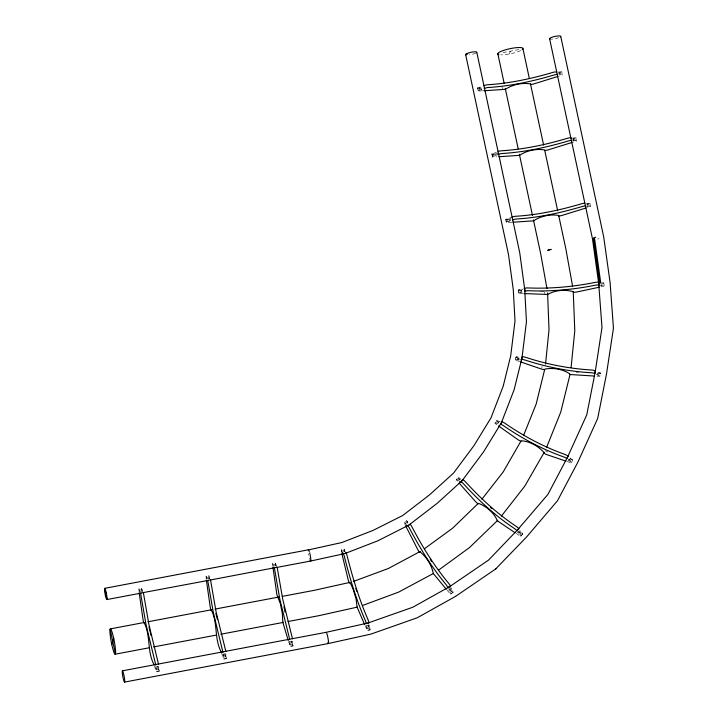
<?xml version="1.0" encoding="UTF-8"?>
<svg xmlns="http://www.w3.org/2000/svg" width="718" height="718" viewBox="0 0 718 718"><rect width="100%" height="100%" fill="white"/><g stroke="black" fill="none" stroke-linecap="round" stroke-linejoin="round"><path stroke-width="0.54" stroke-dasharray="3.59 2.69" d="M519.617 361.558L515.434 360.122L516.161 356.747L520.272 357.151M515.434 360.122L516.161 356.747M515.659 359.503L517.131 359.736L517.633 356.99M517.131 359.736L518.531 359.871L519.033 357.124M541.767 368.199L542.099 366.368M597.87 372.229L600.625 372.938L600.122 375.685L597.367 374.976L597.87 372.229L596.775 371.807M598.677 375.361L599.18 372.615M142.694 591.838L141.724 588.311L138.933 588.841L139.175 592.745M141.724 588.311L141.814 591.12M155.914 667.103L158.714 666.573L159.19 671.447L156.389 671.976L155.815 665.972M209.853 579.13L208.893 575.612L206.093 576.141L206.183 578.941M208.893 575.612L208.983 578.412M223.074 654.394L225.874 653.865L226.349 658.738L223.549 659.268L222.984 653.263M276.502 566.529L275.532 563.002L272.732 563.531L272.822 566.34M275.532 563.002L275.622 565.811M482.64 90.809L478.197 91.024L477.605 88.269L477.829 87.65L481.922 86.537M478.197 91.024L477.829 87.65M289.713 641.793L292.513 641.264L292.989 646.137L290.189 646.667L289.623 640.662M509.367 53.985L510.381 51.193M345.403 552.393L344.03 548.965L341.31 549.782L341.597 552.537M344.03 548.965L344.317 551.72M492.342 157.036L491.974 153.661L496.066 152.548L496.659 155.303L492.566 156.407L492.342 157.036L496.793 156.82M511.943 222.266L506.378 222.535L505.786 219.78L506.019 219.161L511.09 217.626M506.378 222.535L506.019 219.161M557.958 72.159L561.781 71.773L561.557 72.392L558.371 73.38M561.781 71.773L562.149 75.139L558.954 76.126M404.306 522.165L405.921 524.382L408.327 522.901L406.711 520.694L404.306 522.165L405.069 524.714M406.711 520.694L407.474 523.242M366.557 626.024L369.285 625.207L370.165 629.982L367.445 630.799L366.377 624.92L369.097 624.104M522.901 293.5L518.486 293.258L518.199 290.467L518.423 289.848L523.575 288.824M518.486 293.258L518.423 289.848M572.102 138.17L575.935 137.784L575.701 138.403L572.515 139.391M575.935 137.784L576.294 141.15L573.108 142.137M459.278 480.216L460.543 478.834L458.335 477.111L456.217 479.803L458.398 482.263M458.335 477.111L458.102 477.73L460.292 480.189M500.15 421.78L496.416 420.281L494.881 423.369L497.601 425.289M496.416 420.281L496.192 420.901L498.902 422.812M586.139 203.661L589.972 203.284L589.747 203.903L586.552 204.89M589.972 203.284L590.331 206.649L587.144 207.637M447 590.061L450.554 594.208L453.184 592.108L450.724 587.369M450.554 594.208L453.184 592.108M603.551 283.448L603.784 282.829L602.321 282.901L602.608 285.692L604.071 285.611L603.784 282.829M604.071 285.611L603.847 286.24L600.661 286.913M516.062 533.393L520.667 536.364L522.785 533.671L519.877 530.638L517.992 532.711L520.891 535.745M520.667 536.364L522.785 533.671M600.625 372.938L600.392 373.557L597.116 373.405M600.122 375.685L599.898 376.304L595.518 376.106M567.121 461.548L571.259 462.957L571.483 462.329L568.019 460.103L569.32 457.635L572.784 459.861L572.56 460.48L568.423 459.071M495.115 422.749L496.443 423.387L497.745 420.919M499.019 421.43L497.718 423.898L496.443 423.387M568.997 460.848L570.298 458.38M570.182 461.611L571.483 459.134M571.259 462.957L572.784 459.861M456.442 479.184L457.572 480.118L459.457 478.044M518.809 533.689L520.694 531.616M519.796 534.722L521.681 532.648M405.123 523.359L407.528 521.878M451.128 588.374L448.723 589.855L450.778 593.58M449.288 591.04L451.694 589.559M449.989 592.305L452.394 590.833M496.659 155.303L497.637 154.873L497.053 152.126M506.603 221.907L511.683 220.372M478.421 90.405L482.514 89.292L482.119 87.452M341.31 549.782L341.777 551.128L344.496 550.311M341.777 551.128L342.244 552.295L344.972 551.478M366.853 627.335L369.573 626.518M367.23 628.753L369.95 627.936M367.67 630.18L370.389 629.363M518.71 292.639L522.866 291.948L522.578 289.157M599.099 238.717L597.618 238.986M503.031 52.585L519.823 49.407M138.933 588.841L139.247 590.223L142.047 589.693M206.093 576.141L206.416 577.514L209.207 576.985M272.732 563.531L273.055 564.913L275.856 564.384M142.379 590.896L139.579 591.426L139.247 590.223M209.539 578.187L206.739 578.717L206.416 577.514M276.179 565.587L273.387 566.116L273.055 564.913M156.084 668.44L158.884 667.911M223.244 655.731L226.044 655.202M289.892 643.131L292.684 642.601M156.327 669.885L159.127 669.355M223.486 657.185L226.287 656.656M290.126 644.576L292.926 644.046M156.614 671.357L159.414 670.827M223.774 658.648L226.574 658.119M290.422 646.047L293.213 645.518M559.044 72.132L559.636 74.887L562.374 74.519M572.695 140.916L576.518 140.531M586.732 206.416L590.555 206.03M540.25 291.661L546.56 291.741M477.605 88.269L483.16 88.009M491.749 154.28L497.314 154.02M505.786 219.78L510.238 219.573M600.176 285.584L602.608 285.692M518.531 359.871L519.769 359.897M576.348 372.454L578.537 372.552M518.199 290.467L523.709 290.763M515.928 357.367L520.119 358.812M596.272 374.554L597.367 374.976M545.177 450.716L547.726 452.035M517.956 531.32L522.551 534.291M457.572 480.118L458.649 480.898M449.405 588.58L452.959 592.727M517.4 531.859L517.992 532.711M342.244 552.295L342.683 553.21M367.912 624.983L370.165 629.982M365.193 625.8L367.445 630.799M291.373 640.977L292.989 646.137M288.573 641.506L290.189 646.667M224.734 653.586L226.349 658.738M221.611 653.084L223.549 659.268M157.574 666.286L159.19 671.447M154.451 665.792L156.389 671.976M560.345 72.006L560.938 74.753M574.499 138.009L575.091 140.764M588.536 203.508L589.128 206.263M573.188 138.143L573.781 140.899M587.234 203.643L587.818 206.389M502.061 87.111L502.456 88.942M510.103 218.048L510.695 220.803M480.692 86.959L481.275 89.705M494.837 152.97L495.429 155.716M508.874 218.46L509.466 221.216M479.292 87.336L479.884 90.082M493.445 153.347L494.029 156.093M507.482 218.846L508.066 221.593M491.974 153.661L492.566 156.407M308.48 553.757L308.767 555.193M600.993 282.892L601.28 285.683M544.657 291.903L544.854 293.761M521.331 289.444L521.618 292.235M519.913 289.686L520.2 292.477M475.828 53.105A5.735 1.131 -12.1 0 1 469.321 54.882M558.801 37.65A5.735 1.131 -12.1 0 1 550.885 39.149M520.774 50.529A12.906 2.531 -12.1 0 1 500.76 54.855M309.763 559.232A5.735 0.691 79.3 0 1 309.431 558.03"/><path stroke-width="1.08" d="M448.122 588.069L446.587 585.206C431.931 567.696 419.967 548.265 409.404 528.071L407.86 525.684L410.265 524.212L411.809 526.59C422.372 546.793 434.327 566.215 448.983 583.725L450.536 586.103L448.131 587.584M545.536 364.044L549.019 329.688L547.583 292.872M571.079 367.562L574.786 330.89L573.26 291.75M155.806 665.119L146.113 625.037L140.557 593.104L143.358 592.574L148.913 624.507L158.606 664.59M222.975 652.42L213.273 612.328L207.717 580.395L210.518 579.866L216.073 611.799L225.847 651.379M520.756 359.817L521.735 359.341L522.237 356.586L525.055 357.124C546.954 364.394 569.589 368.774 592.628 370.075L595.518 370.973M595.446 370.614L594.944 373.369L592.126 372.821C569.087 371.52 546.452 367.14 524.553 359.88L521.735 359.341M544.666 369.528L536.158 404.099L523.718 435.063M570.092 374.168L560.758 412.078L546.631 447.26M105.349 595.195L106.255 592.709M111.757 644.342L113.785 638.76M500.365 424.374L501.954 421.672L504.503 422.992C523.485 436.095 543.822 446.973 565.605 454.665L568.198 456.397M568.144 455.984L566.843 458.452L564.294 457.133C542.521 449.441 522.183 438.572 503.201 425.469L500.652 424.15M520.954 441.121L503.174 471.977L481.904 499.225M544.271 452.295L524.777 486.14L501.388 516.098M483.573 85.711L486.678 84.823C509.547 83.459 531.93 78.666 553.838 72.114L556.71 71.872M484.156 88.458L487.271 87.569C510.139 86.205 532.523 81.421 554.431 74.869L557.231 74.34L557.751 74.816M511.755 217.222L514.86 216.333C537.737 214.969 560.112 210.177 582.029 203.625L584.82 203.095M512.347 219.968L515.452 219.08C538.32 217.716 560.704 212.932 582.612 206.38L585.412 205.851L585.933 206.326M459.61 481.491L460.929 481.904L463.083 479.642L465.228 481.527C480.647 498.552 497.61 514.061 516.789 526.77L518.935 528.654L517.678 530.037M524.544 291.266L527.703 290.7C550.643 291.696 573.494 289.641 595.985 285.082L598.83 284.84L599.368 285.405M449.333 586.848L488.644 560.031L517.813 529.579L547.915 494.406L567.498 457.222L586.75 414.887L595.195 371.987L601.998 327.596L598.686 283.448L600.679 282.461L594.441 237.667L595.671 237.2M495.662 568.979L526.447 537.118L557.5 500.733L577.846 462.212L597.681 418.459L606.486 374.078L613.459 328.144L610.085 282.461L603.676 236.734L560.758 36.465M478.242 503.417L452.519 528.277L424.428 548.749M497.718 520.308L469.509 547.565L438.545 570.128M143.358 592.574L208.157 580.422M210.356 580L277.166 567.265L282.721 599.198L292.486 638.769M308.175 549.961L341.741 542.557L373.207 530.342L402.726 515.488L429.526 494.855L453.489 473.162L474.006 445.555L490.968 417.903L503.21 386.167L510.704 355.814L515.012 321.027L513.28 289.65L508.532 254.737L465.614 54.469L467.481 54.11M343.518 553.901L344.398 556.576C349.881 578.502 356.406 600.167 365.489 620.899L366.368 623.583L369.088 622.766L368.208 620.083C359.135 599.35 352.601 577.694 347.117 555.768L346.238 553.084L343.06 553.802M346.238 553.084L345.78 552.986M409.045 524.957L437.074 503.417L462.132 480.674L483.582 451.873L501.308 422.911L514.115 389.784L521.986 357.959L526.456 321.673L524.714 289.534L519.724 252.619L476.806 52.351M463.083 479.642L462.275 479.759M407.86 525.684L406.63 525.172M328.413 643.525L370.982 634.075L417.32 617.749L455.607 596.353M455.374 596.514L495.914 568.809M449.567 586.687L412.841 607.222L367.912 623.036L326.223 632.289L122.464 670.827M420.281 551.406L388.429 568.468L353.382 581.454M433.448 573.458L398.634 592.108L362.491 605.507M407.851 525.612L377.776 540.825L344.918 553.56M594.441 237.667L593.463 238.089L599.683 282.784M557.895 76.458L533.438 84.033L530.638 84.562L530.467 83.925C522.192 82.489 512.356 84.536 505.454 89.328L483.752 90.755M572.04 142.469L547.583 150.044L544.783 150.574L544.621 149.936C536.337 148.5 526.5 150.547 519.599 155.339L499.01 156.712M586.076 207.969L561.62 215.544L558.819 216.073L558.658 215.436C550.374 214 540.546 216.046 533.636 220.839L513.047 222.212M350.178 582.325L314.242 590.331L282.3 596.371M357.259 607.123L318.837 615.685L287.999 621.519M310.795 561L343.85 553.793M599.602 287.137L576.249 292.118L573.404 292.352L573.224 291.661C565.183 289.3 554.996 290.126 547.789 294.461L523.996 293.554M498.023 151.363L500.823 150.834C523.7 149.47 546.075 144.677 567.983 138.125L570.783 137.596L571.313 138.08M498.615 154.11L501.415 153.58C524.284 152.216 546.667 147.432 568.575 140.881L571.375 140.351L571.896 140.827M104.774 588.32L308.543 549.773M106.82 599.584A5.735 0.691 79.3 0 0 105.932 591.336A5.735 0.691 79.3 0 0 104.648 590.941A5.735 0.691 79.3 0 0 106.82 599.584L140.97 593.131M276.439 567.498L310.589 561.045M110.473 628.869L144.614 622.416M147.926 621.788L211.81 609.708M215.113 609.079L278.997 596.999M115.077 654.224A12.906 1.544 79.3 0 0 113.067 635.654A12.906 1.544 79.3 0 0 110.177 634.775A12.906 1.544 79.3 0 0 115.077 654.224L149.218 647.771M153.625 646.936L216.405 635.062M220.812 634.227L283.592 622.353M124.51 682.1A5.735 0.691 79.3 0 0 123.613 673.843A5.735 0.691 79.3 0 0 122.329 673.457A5.735 0.691 79.3 0 0 124.51 682.1L328.27 643.552M600.993 282.892L598.543 282.048L595.698 282.291C573.206 286.85 550.356 288.905 527.407 287.909L524.562 288.142L524.858 290.934M594.432 376.053L569.751 374.509M566.08 461.189L546.425 454.503L543.876 453.184L543.75 452.259C538.249 446.066 529.911 441.462 521.618 440.789L520.963 441.31L518.414 439.99L498.507 425.927M520.667 361.917L541.596 369.115L544.415 369.653L545.106 369.016C553.264 367.598 562.67 369.088 569.589 373.701M515.147 532.792L497.35 520.81C494.307 512.966 486.472 506.271 478.61 503.408L478.017 503.839L475.863 501.954L459.125 483.088M461.189 481.715L463.343 483.6C478.762 500.625 495.725 516.134 514.896 528.843L517.05 530.728M490.582 507.464L491.821 508.604M446.291 589.227L433.358 573.583C431.689 565.344 426.618 556.908 419.922 551.801L419.42 552.16L417.876 549.782L405.562 525.675M430.253 559.322L431.581 561.476M364.744 624.804L357.106 607.123L356.011 598.677L353.112 589.245L351.075 584.56L350.24 583.222L349.199 582.998L348.32 580.323L341.858 553.605M355.832 588.428L356.891 591.452M326.735 633.15L327.381 635.295A5.735 0.691 79.3 0 1 328.494 642.063A5.735 0.691 79.3 0 1 327.767 642.691M288.25 640.474L282.811 622.264L282.362 613.657L280.451 603.991L276.915 594.764L272.984 567.426M221.288 652.052C213.991 638.903 218.146 622.928 211.218 609.815L210.868 610.12L210.275 607.365L206.335 580.036M154.128 664.76C146.831 651.603 150.977 635.636 144.058 622.524L143.699 622.82L143.115 620.074L139.175 592.745M215.867 613.36L217.33 619.176M148.949 626.967L149.452 628.771M149.685 629.803L150.17 631.876M309.054 550.643L309.261 551.604M549.566 38.584L592.485 238.852L598.686 283.448M522.973 48.815L529.31 78.361M530.476 83.835L543.616 145.117M544.783 150.592L557.689 210.778M558.855 216.253L565.892 249.083L572.587 286.231M497.789 53.572L504.117 83.126M505.292 88.592L518.19 148.788M519.365 154.253L532.505 215.544M533.438 219.923L540.708 253.84L546.954 288.51M274.366 567.794L279.921 599.727L289.686 639.298M104.622 588.455L106.982 599.458M110.123 629.174L115.427 653.927M283.969 606.566L284.409 608.765M150.385 632.98L150.825 635.179M284.624 609.869L284.983 612.041M598.543 282.048L598.83 284.84M466.135 54.945A5.735 1.131 -12.1 0 1 470.927 52.315A5.735 1.131 -12.1 0 1 476.501 52.701M550.087 39.059A5.735 1.131 -12.1 0 1 554.879 36.438A5.735 1.131 -12.1 0 1 560.453 36.824M498.965 54.649A12.906 2.531 -12.1 0 1 509.744 48.734A12.906 2.531 -12.1 0 1 522.282 49.614M309.691 552.788A5.735 0.691 79.3 0 1 310.813 559.555A5.735 0.691 79.3 0 1 310.077 560.175M551.029 249.379L547.888 250.241L551.029 249.379"/></g></svg>
